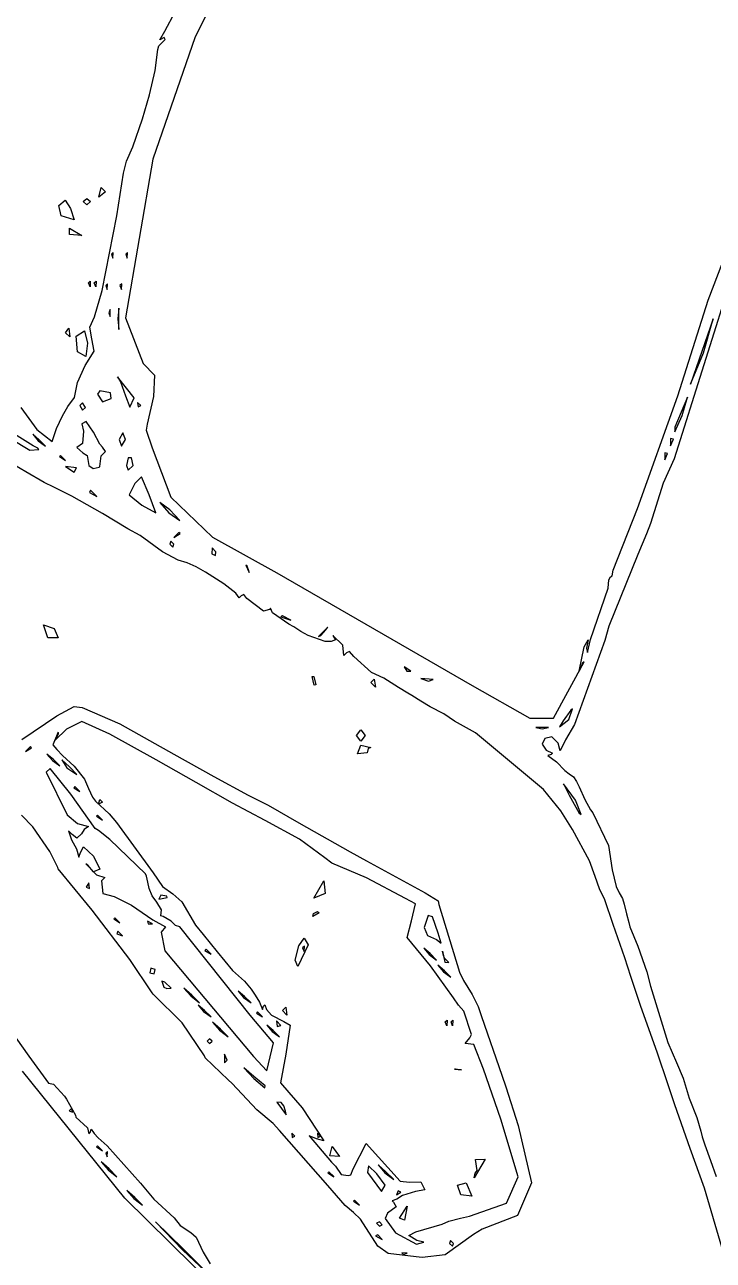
# Model space of a CAD drawing. Extents: x 0.2 to 67.3, y 0 to 43.3.
# Drawn here: x 8.32 to 16.24, y 11.69 to 25.89 of the extents above; entities that cross this region are included whole.
import ezdxf

# ---------------------------------------------------------------- set-up
doc = ezdxf.new("R2010")
doc.units = 0

msp = doc.modelspace()

# ---------------------------------------------------------------- linework, layer by layer
at = {"layer": 'Image'}
for p, q in [((11.900684, 28.921155), (10.279451, 25.752244)), ((9.93203, 25.814395), (10.051827, 26.037094)), ((10.279451, 25.752244), (9.794048, 24.34588)), ((9.863971, 25.64874), (9.933627, 25.718431)), ((9.872283, 25.717902), (9.93203, 25.814395)), ((9.922023, 25.743831), (9.872283, 25.717902)), ((9.933627, 25.718431), (9.922023, 25.743831)), ((9.818723, 25.364763), (9.851763, 25.606697)), ((9.851763, 25.606697), (9.863971, 25.64874)), ((9.755788, 25.085919), (9.818723, 25.364763)), ((9.673755, 24.807075), (9.755788, 25.085919)), ((9.562871, 24.48468), (9.673755, 24.807075)), ((9.489538, 24.320665), (9.562871, 24.48468)), ((9.455566, 24.183796), (9.489538, 24.320665)), ((9.794048, 24.34588), (9.478818, 22.522003)), ((9.380126, 23.691725), (9.455566, 24.183796)), ((9.171554, 23.909662), (9.199783, 24.018141)), ((9.199783, 24.018141), (9.24899, 23.97086)), ((8.711084, 23.812454), (8.785639, 23.872342)), ((8.785639, 23.872342), (8.84857, 23.778402)), ((8.99284, 23.85656), (9.035759, 23.891829)), ((9.035759, 23.891829), (9.078679, 23.85656)), ((9.24899, 23.97086), (9.171554, 23.909662)), ((9.171554, 23.909662), (9.171554, 23.909662)), ((8.741545, 23.693339), (8.711084, 23.812454)), ((8.84857, 23.778402), (8.888139, 23.646693)), ((9.035759, 23.821291), (8.99284, 23.85656)), ((8.99284, 23.85656), (8.99284, 23.85656)), ((9.078679, 23.85656), (9.035759, 23.821291)), ((8.888139, 23.646693), (8.741545, 23.693339)), ((8.741545, 23.693339), (8.741545, 23.693339)), ((9.210076, 22.834741), (9.380126, 23.691725)), ((8.83384, 23.478154), (8.83385, 23.478206)), ((8.979123, 23.466247), (8.83384, 23.478154)), ((8.83385, 23.478206), (8.836442, 23.550861)), ((8.836442, 23.550861), (8.979123, 23.466247)), ((16.176103, 22.723087), (16.393371, 23.294321)), ((9.337008, 23.27162), (9.317188, 23.251776)), ((9.317188, 23.251776), (9.334418, 23.208729)), ((9.334418, 23.208729), (9.337011, 23.271594)), ((9.337011, 23.271594), (9.337008, 23.27162)), ((9.501031, 23.27162), (9.481211, 23.251776)), ((9.481211, 23.251776), (9.498441, 23.208729)), ((9.498441, 23.208729), (9.501034, 23.271594)), ((9.501034, 23.271594), (9.501031, 23.27162)), ((16.466111, 23.06289), (15.787218, 20.899104)), ((9.071979, 22.87882), (9.054749, 22.921894)), ((9.054749, 22.921894), (9.054752, 22.921868)), ((9.054752, 22.921868), (9.074571, 22.941711)), ((9.074571, 22.941711), (9.071979, 22.87882)), ((9.137588, 22.87882), (9.120358, 22.921894)), ((9.120358, 22.921894), (9.120361, 22.921868)), ((9.120361, 22.921868), (9.140181, 22.941711)), ((9.140181, 22.941711), (9.137588, 22.87882)), ((9.271399, 22.910782), (9.251579, 22.890938)), ((9.251579, 22.890938), (9.268809, 22.847864)), ((9.268809, 22.847864), (9.271402, 22.910755)), ((9.271402, 22.910755), (9.271399, 22.910782)), ((9.435422, 22.910782), (9.415602, 22.890938)), ((9.415602, 22.890938), (9.432832, 22.847864)), ((9.432832, 22.847864), (9.435425, 22.910755)), ((9.435425, 22.910755), (9.435422, 22.910782)), ((9.121852, 22.532984), (9.210076, 22.834741)), ((9.30352, 22.617571), (9.286973, 22.576587)), ((9.30352, 22.535577), (9.30352, 22.617571)), ((9.30352, 22.617571), (9.30352, 22.617571)), ((9.404105, 22.633975), (9.391239, 22.51097)), ((9.404105, 22.387939), (9.404105, 22.633975)), ((9.404105, 22.633975), (9.404105, 22.633975)), ((15.826658, 21.624115), (16.176103, 22.723087)), ((9.068568, 22.414027), (9.121852, 22.532984)), ((9.286973, 22.576587), (9.30352, 22.535577)), ((9.391239, 22.51097), (9.404105, 22.387939)), ((9.478818, 22.522003), (9.682098, 21.997521)), ((16.23445, 22.509145), (15.974577, 21.759105)), ((16.122056, 22.1187), (16.23445, 22.509145)), ((8.789725, 22.348807), (8.82868, 22.403126)), ((8.789726, 22.348807), (8.789725, 22.348807)), ((8.840319, 22.300918), (8.789726, 22.348807)), ((8.82868, 22.403126), (8.840319, 22.300918)), ((8.911832, 22.311977), (9.00705, 22.369782)), ((8.928307, 22.13095), (8.911832, 22.311977)), ((9.00705, 22.369782), (9.041441, 22.230698)), ((9.093172, 22.281127), (9.068568, 22.414027)), ((9.041441, 22.230698), (9.02341, 22.076674)), ((9.117775, 22.137617), (9.093172, 22.281127)), ((8.928308, 22.13095), (8.928307, 22.13095)), ((9.02341, 22.076674), (8.928308, 22.13095)), ((9.017488, 21.974026), (9.117775, 22.137617)), ((15.974577, 21.759105), (16.122056, 22.1187)), ((16.122056, 22.1187), (16.122056, 22.1187)), ((8.928451, 21.777917), (9.017488, 21.974026)), ((9.682098, 21.997521), (9.81417, 21.861234)), ((8.892189, 21.60525), (8.928451, 21.777917)), ((9.577036, 21.603054), (9.388812, 21.841522)), ((9.388812, 21.841522), (9.421487, 21.785087)), ((9.421487, 21.785087), (9.478622, 21.623533)), ((9.81417, 21.861234), (9.801735, 21.61496)), ((8.816265, 21.50201), (8.892189, 21.60525)), ((9.183381, 21.68063), (9.158778, 21.645017)), ((9.158778, 21.645017), (9.216186, 21.557069)), ((9.307553, 21.658405), (9.183381, 21.68063)), ((9.216186, 21.557069), (9.3146, 21.592232)), ((9.314599, 21.592365), (9.307553, 21.658405)), ((9.3146, 21.592232), (9.314599, 21.592365)), ((9.478622, 21.623533), (9.527829, 21.49394)), ((9.527829, 21.49394), (9.577036, 21.603054)), ((9.577036, 21.603054), (9.577036, 21.603054)), ((9.801735, 21.61496), (9.727297, 21.300186)), ((15.363762, 20.330806), (15.826658, 21.624115)), ((15.939345, 21.608054), (15.793742, 21.26407)), ((15.876832, 21.398875), (15.939345, 21.608054)), ((8.417166, 21.050446), (7.761373, 21.45621)), ((8.277147, 21.490236), (8.459989, 21.235998)), ((8.756459, 21.395409), (8.816265, 21.50201)), ((8.986553, 21.543073), (8.953748, 21.512196)), ((8.953748, 21.512196), (8.986553, 21.461052)), ((9.019357, 21.491929), (8.986553, 21.543073)), ((8.986553, 21.461052), (9.019357, 21.491929)), ((9.019357, 21.491929), (9.019357, 21.491929)), ((9.653965, 21.511773), (9.618905, 21.546751)), ((9.618905, 21.546751), (9.624896, 21.496136)), ((9.624896, 21.496136), (9.653967, 21.511746)), ((9.653967, 21.511746), (9.653965, 21.511773)), ((8.687893, 21.247772), (8.756459, 21.395409)), ((9.027122, 21.327623), (8.977805, 21.300821)), ((9.109681, 21.208137), (9.027122, 21.327623)), ((15.79394, 21.208928), (15.876832, 21.398875)), ((15.876832, 21.398875), (15.876832, 21.398875)), ((8.486282, 21.119502), (8.412472, 21.181996)), ((8.412472, 21.181996), (8.474964, 21.108178)), ((8.459989, 21.235998), (8.635898, 21.100161)), ((8.635898, 21.100161), (8.687893, 21.247772)), ((8.977805, 21.300821), (8.994754, 21.217371)), ((8.994754, 21.217371), (8.986552, 21.076878)), ((9.18338, 21.068702), (9.109681, 21.208137)), ((9.449642, 21.198374), (9.406029, 21.12183)), ((9.478622, 21.12183), (9.449642, 21.198374)), ((9.727297, 21.300186), (9.714915, 21.231659)), ((9.714915, 21.231659), (9.78585, 21.027718)), ((15.793742, 21.26407), (15.79394, 21.208928)), ((8.157312, 21.13543), (8.380679, 21.001127)), ((8.470186, 21.0233), (8.417166, 21.050446)), ((8.481214, 21.006631), (8.470186, 21.0233)), ((8.474964, 21.108178), (8.560093, 21.045683)), ((8.560093, 21.045683), (8.486282, 21.119502)), ((8.560093, 21.045683), (8.560093, 21.045683)), ((8.986552, 21.076878), (8.920943, 21.031502)), ((8.920943, 21.031502), (8.988488, 20.968954)), ((9.216185, 21.034571), (9.18338, 21.068702)), ((9.24899, 20.985358), (9.216185, 21.034571)), ((9.406029, 21.12183), (9.435009, 21.045286)), ((9.435009, 21.045286), (9.478622, 21.12183)), ((9.478622, 21.12183), (9.478622, 21.12183)), ((9.78585, 21.027718), (10.001645, 20.461233)), ((15.776608, 21.126593), (15.744306, 21.132943)), ((15.744306, 21.132943), (15.744306, 21.050922)), ((15.744306, 21.050922), (15.776608, 21.126672)), ((15.776608, 21.126672), (15.776608, 21.126593)), ((8.334097, 20.749483), (7.962907, 20.967049)), ((8.380679, 21.001127), (8.481215, 21.007742)), ((8.481215, 21.007742), (8.481214, 21.006631)), ((8.732317, 20.940141), (8.719932, 20.927706)), ((8.719932, 20.927706), (8.789726, 20.882674)), ((8.789725, 20.882727), (8.732317, 20.940141)), ((8.789726, 20.882674), (8.789725, 20.882727)), ((8.988488, 20.968954), (9.037278, 20.938633)), ((9.037278, 20.938633), (9.057011, 20.823804)), ((9.183381, 20.811501), (9.199783, 20.936172)), ((9.199783, 20.936172), (9.24899, 20.985358)), ((9.511428, 20.91191), (9.491515, 20.823328)), ((9.548588, 20.91191), (9.511428, 20.91191)), ((9.566019, 20.823328), (9.548588, 20.91191)), ((15.787218, 20.899104), (15.661012, 20.62026)), ((15.710999, 20.962498), (15.678697, 20.968848)), ((15.678697, 20.968848), (15.678697, 20.886854)), ((15.678697, 20.886854), (15.710999, 20.962604)), ((15.710999, 20.962604), (15.710999, 20.962498)), ((8.544675, 20.626478), (8.334097, 20.749483)), ((8.915254, 20.795361), (8.789725, 20.810442)), ((8.789725, 20.810442), (8.889655, 20.748504)), ((8.889655, 20.748504), (8.915253, 20.795414)), ((8.915253, 20.795414), (8.915254, 20.795361)), ((9.057011, 20.823804), (9.105908, 20.788535)), ((9.105908, 20.788482), (9.17682, 20.804886)), ((9.105908, 20.788535), (9.105908, 20.788482)), ((9.17682, 20.804886), (9.183381, 20.811501)), ((9.491515, 20.823328), (9.508946, 20.771443)), ((9.508946, 20.771443), (9.566018, 20.822851)), ((9.566018, 20.822851), (9.566019, 20.823328)), ((8.655909, 20.574884), (8.544675, 20.626478)), ((9.587518, 20.615551), (9.520661, 20.487744)), ((9.663609, 20.691645), (9.587518, 20.615551)), ((9.749543, 20.485826), (9.663609, 20.691645)), ((15.661012, 20.62026), (15.514776, 20.158695)), ((8.862092, 20.47167), (8.655909, 20.574884)), ((9.21357, 20.270058), (8.862092, 20.47167)), ((9.076766, 20.539139), (9.065447, 20.514268)), ((9.065447, 20.514268), (9.150575, 20.468919)), ((9.150576, 20.468866), (9.076766, 20.539139)), ((9.150575, 20.468919), (9.150576, 20.468866)), ((9.520661, 20.487744), (9.667249, 20.368351)), ((9.829274, 20.280827), (9.749543, 20.485826)), ((9.749543, 20.485826), (9.749543, 20.485826)), ((10.001645, 20.461233), (10.479179, 20.000554)), ((9.667249, 20.368351), (9.829274, 20.280827)), ((9.987094, 20.313132), (9.872278, 20.39973)), ((9.872278, 20.39973), (9.978003, 20.278472)), ((10.10191, 20.191874), (9.987094, 20.313132)), ((15.083262, 19.620957), (15.363762, 20.330806)), ((9.505188, 20.094454), (9.21357, 20.270058)), ((9.978003, 20.278472), (10.10191, 20.191874)), ((10.10191, 20.191874), (10.10191, 20.191874)), ((9.647683, 20.017223), (9.505188, 20.094454)), ((10.093709, 20.054714), (10.036301, 19.997326)), ((10.036301, 19.997326), (10.106095, 20.042332)), ((10.106095, 20.042279), (10.093709, 20.054714)), ((10.106095, 20.042332), (10.106095, 20.042279)), ((15.467616, 20.036828), (15.366362, 19.800132)), ((15.514776, 20.158695), (15.467616, 20.036828)), ((9.904676, 19.829739), (9.647683, 20.017223)), ((10.00156, 19.952082), (9.987093, 19.919274)), ((9.987093, 19.919274), (10.021833, 19.886466)), ((10.036301, 19.919274), (10.00156, 19.952082)), ((10.021833, 19.886466), (10.036301, 19.919274)), ((10.036301, 19.919274), (10.036301, 19.919274)), ((10.479179, 20.000554), (11.217283, 19.591694)), ((10.084883, 19.73359), (9.904676, 19.829739)), ((10.473696, 19.875618), (10.470963, 19.809869)), ((10.470963, 19.809869), (10.514702, 19.790819)), ((10.517435, 19.831882), (10.473696, 19.875618)), ((10.514702, 19.790819), (10.517435, 19.831988)), ((10.517435, 19.831988), (10.517435, 19.831882)), ((15.366362, 19.800132), (15.035746, 18.975057)), ((10.188934, 19.704353), (10.084883, 19.73359)), ((10.291908, 19.65739), (10.188934, 19.704353)), ((10.398403, 19.596615), (10.291908, 19.65739)), ((10.877684, 19.664798), (10.860951, 19.676175)), ((10.860951, 19.676175), (10.89936, 19.593943)), ((10.897218, 19.613125), (10.877684, 19.664798)), ((10.89936, 19.593943), (10.897217, 19.613257)), ((10.897217, 19.613257), (10.897218, 19.613125)), ((15.072676, 19.557007), (15.083262, 19.620957)), ((10.609604, 19.463424), (10.398403, 19.596615)), ((10.749144, 19.355051), (10.609604, 19.463424)), ((11.217283, 19.591694), (13.4644, 18.29439)), ((15.025969, 19.414979), (15.033996, 19.510573)), ((15.033996, 19.510573), (15.054901, 19.542455)), ((15.054901, 19.542455), (15.072676, 19.557007)), ((10.787172, 19.303563), (10.749144, 19.355051)), ((10.810072, 19.323671), (10.787172, 19.303563)), ((10.838122, 19.340869), (10.810072, 19.323671)), ((10.873404, 19.296419), (10.838122, 19.340869)), ((14.825274, 18.824747), (15.025969, 19.414979)), ((11.064194, 19.150951), (10.873404, 19.296419)), ((11.147125, 19.183231), (11.132936, 19.167885)), ((11.168049, 19.131187), (11.147125, 19.183231)), ((11.132936, 19.167885), (11.064194, 19.150951)), ((11.355787, 19.000007), (11.168049, 19.131187)), ((11.282877, 19.096712), (11.264544, 19.084806)), ((11.264544, 19.084806), (11.378558, 19.045753)), ((11.378557, 19.0457), (11.282877, 19.096712)), ((11.378558, 19.045753), (11.378557, 19.0457)), ((8.584696, 18.841231), (8.538357, 18.993974)), ((8.538357, 18.993974), (8.6593, 18.94836)), ((8.6593, 18.94836), (8.705247, 18.840969)), ((11.414097, 18.967834), (11.355787, 19.000007)), ((11.496109, 18.915049), (11.414097, 18.967834)), ((11.578121, 18.870493), (11.496109, 18.915049)), ((11.803566, 18.966034), (11.698686, 18.858481)), ((11.725568, 18.869991), (11.78104, 18.933517)), ((11.78104, 18.933517), (11.803566, 18.966034)), ((15.035746, 18.975057), (14.989652, 18.811042)), ((8.705247, 18.840969), (8.584696, 18.841231)), ((8.584696, 18.841231), (8.584696, 18.841231)), ((11.77284, 18.79977), (11.578121, 18.870493)), ((11.698686, 18.858481), (11.725567, 18.869858)), ((11.725567, 18.869858), (11.725568, 18.869991)), ((11.841423, 18.802416), (11.77284, 18.79977)), ((11.891696, 18.821202), (11.841423, 18.802416)), ((11.976746, 18.757622), (11.860822, 18.869356)), ((11.860822, 18.869356), (11.891696, 18.821202)), ((11.990115, 18.639724), (11.976746, 18.757622)), ((14.989652, 18.811042), (14.638415, 17.84542)), ((14.75009, 18.73844), (14.796378, 18.820461)), ((14.796378, 18.820461), (14.777275, 18.722036)), ((14.791473, 18.672824), (14.825274, 18.824747)), ((12.021216, 18.672162), (11.990115, 18.639724)), ((12.052085, 18.685127), (12.021216, 18.672162)), ((12.104087, 18.628109), (12.052085, 18.685127)), ((12.308198, 18.44298), (12.104087, 18.628109)), ((14.695053, 18.459914), (14.75009, 18.73844)), ((14.777275, 18.722036), (14.791473, 18.672824)), ((12.759085, 18.459649), (12.683189, 18.508861)), ((12.683189, 18.508861), (12.711809, 18.460681)), ((14.399936, 17.91855), (14.750041, 18.565773)), ((14.731169, 18.55175), (14.695053, 18.459914)), ((14.750041, 18.565773), (14.731169, 18.55175)), ((11.624849, 18.397049), (11.643574, 18.399694)), ((11.646318, 18.298624), (11.624849, 18.397049)), ((11.643574, 18.399694), (11.665042, 18.30127)), ((12.29982, 18.328654), (12.338776, 18.367601)), ((12.299821, 18.328654), (12.29982, 18.328654)), ((12.351762, 18.276716), (12.299821, 18.328654)), ((12.447061, 18.377787), (12.308198, 18.44298)), ((12.338776, 18.367601), (12.351762, 18.276716)), ((12.616168, 18.2728), (12.447061, 18.377787)), ((12.711809, 18.460681), (12.759085, 18.460681)), ((12.759085, 18.460681), (12.759085, 18.459649)), ((13.015026, 18.362256), (12.874961, 18.376014)), ((12.874961, 18.376014), (12.963316, 18.344926)), ((12.963316, 18.344926), (13.015026, 18.362388)), ((13.015026, 18.362388), (13.015026, 18.362256)), ((11.665042, 18.30127), (11.646318, 18.298624)), ((11.646318, 18.298624), (11.646318, 18.298624)), ((12.726283, 18.206761), (12.616168, 18.2728)), ((12.770406, 18.180567), (12.726283, 18.206761)), ((12.873904, 18.11495), (12.770406, 18.180567)), ((13.4644, 18.29439), (14.124872, 17.917671)), ((8.691296, 17.946649), (8.888139, 18.054943)), ((8.888139, 18.054943), (8.982213, 18.041714)), ((8.982213, 18.041714), (9.413013, 17.85341)), ((12.982507, 18.049334), (12.873904, 18.11495)), ((13.139257, 17.967339), (12.982507, 18.049334)), ((8.285824, 17.67479), (8.691296, 17.946649)), ((13.262018, 17.885319), (13.139257, 17.967339)), ((14.124872, 17.917671), (14.399951, 17.918736)), ((14.399951, 17.918736), (14.399936, 17.91855)), ((14.468704, 17.820893), (14.573907, 17.903998)), ((14.598735, 18.010863), (14.509709, 17.887832)), ((14.573906, 17.903945), (14.617501, 18.025945)), ((14.573907, 17.903998), (14.573906, 17.903945)), ((14.617501, 18.025945), (14.598735, 18.010863)), ((8.703611, 17.756784), (8.645818, 17.612269)), ((8.80248, 17.79208), (8.66965, 17.666165)), ((8.710109, 17.739586), (8.703611, 17.756784)), ((8.977269, 17.881823), (8.80248, 17.79208)), ((9.299175, 17.737152), (8.977269, 17.881823)), ((9.413013, 17.85341), (10.0363, 17.5067)), ((12.135797, 17.719028), (12.185004, 17.784645)), ((12.185004, 17.784645), (12.234211, 17.719028)), ((13.50204, 17.749508), (13.262018, 17.885319)), ((14.341908, 17.810151), (14.194287, 17.810151)), ((14.194287, 17.810151), (14.268098, 17.795863)), ((14.268098, 17.795863), (14.341908, 17.810151)), ((14.341908, 17.810151), (14.341908, 17.810151)), ((14.509709, 17.887832), (14.468704, 17.820893)), ((14.638415, 17.84542), (14.535084, 17.668625)), ((8.645818, 17.612269), (8.691312, 17.560596)), ((8.66965, 17.666165), (8.710109, 17.739586)), ((9.833385, 17.438808), (9.299175, 17.737152)), ((12.185004, 17.653412), (12.135797, 17.719028)), ((12.135797, 17.719028), (12.135797, 17.719028)), ((12.234211, 17.719028), (12.185004, 17.653412)), ((14.284503, 17.098369), (13.50204, 17.749508)), ((14.298323, 17.684315), (14.268201, 17.618725)), ((14.268201, 17.618725), (14.315472, 17.553108)), ((14.378961, 17.70363), (14.298323, 17.684315)), ((14.451952, 17.633462), (14.378961, 17.70363)), ((14.474425, 17.543927), (14.451952, 17.633462)), ((14.535084, 17.668625), (14.474425, 17.543927)), ((8.38787, 17.592055), (8.330461, 17.53464)), ((8.330461, 17.53464), (8.400255, 17.579672)), ((8.400255, 17.579619), (8.38787, 17.592055)), ((8.400255, 17.579672), (8.400255, 17.579619)), ((8.650306, 17.443306), (8.576496, 17.505801)), ((8.576496, 17.505801), (8.638988, 17.431982)), ((8.691312, 17.560596), (8.753681, 17.491487)), ((8.753681, 17.491487), (8.888291, 17.368482)), ((10.0363, 17.5067), (10.495565, 17.249526)), ((12.145841, 17.510537), (12.184508, 17.607903)), ((12.2575, 17.52202), (12.145841, 17.510378)), ((12.145841, 17.510378), (12.145841, 17.510537)), ((12.184508, 17.607903), (12.299821, 17.583826)), ((12.270076, 17.569274), (12.2575, 17.52202)), ((12.299821, 17.583826), (12.270076, 17.569274)), ((14.315472, 17.553108), (14.38615, 17.51522)), ((14.371683, 17.500668), (14.33381, 17.491937)), ((14.33381, 17.491937), (14.432223, 17.416398)), ((14.38615, 17.51522), (14.371683, 17.500668)), ((8.612482, 17.341591), (8.566152, 17.299347)), ((8.852601, 17.04667), (8.612482, 17.341591)), ((8.638988, 17.431982), (8.724117, 17.369488)), ((8.724117, 17.369488), (8.650306, 17.443306)), ((8.724117, 17.369488), (8.724117, 17.369488)), ((8.834202, 17.360677), (8.74746, 17.440184)), ((8.74746, 17.440184), (8.80517, 17.349988)), ((8.80517, 17.349988), (8.920944, 17.270454)), ((8.920944, 17.270454), (8.834202, 17.360677)), ((8.888291, 17.368482), (9.006347, 17.219231)), ((10.292773, 17.180919), (9.833385, 17.438808)), ((14.432223, 17.416398), (14.530637, 17.316254)), ((8.566152, 17.299347), (8.809483, 16.809948)), ((8.920944, 17.270454), (8.920944, 17.270454)), ((9.006347, 17.219231), (9.052163, 17.111572)), ((10.495565, 17.249526), (10.889221, 17.033652)), ((14.530637, 17.316254), (14.579844, 17.278577)), ((14.579844, 17.278577), (14.629051, 17.244737)), ((14.629051, 17.244737), (14.661856, 17.192005)), ((14.661856, 17.192005), (14.694661, 17.130834)), ((9.128707, 16.650563), (8.852601, 17.04667)), ((8.896341, 17.132739), (8.883956, 17.120303)), ((8.883956, 17.120303), (8.95375, 17.075271)), ((8.953749, 17.075324), (8.896341, 17.132739)), ((8.95375, 17.075271), (8.953749, 17.075324)), ((9.052163, 17.111572), (9.101181, 17.011348)), ((10.708919, 16.941948), (10.292773, 17.180919)), ((14.481331, 16.855932), (14.284503, 17.098369)), ((14.651227, 16.976079), (14.514925, 17.162928)), ((14.514925, 17.162928), (14.578644, 17.033996)), ((14.694661, 17.130834), (14.76027, 16.986239)), ((9.101181, 17.011348), (9.134347, 16.966898)), ((9.134347, 16.966898), (9.293205, 16.819446)), ((9.168379, 16.931735), (9.182846, 16.982879)), ((9.16838, 16.931709), (9.168379, 16.931735)), ((9.216186, 16.952346), (9.16838, 16.931709)), ((9.182846, 16.982879), (9.216186, 16.952346)), ((11.08605, 16.744596), (10.708919, 16.941948)), ((10.889221, 17.033652), (11.118853, 16.919194)), ((11.118853, 16.919194), (11.470252, 16.716153)), ((14.578644, 17.033996), (14.694558, 16.826775)), ((14.651228, 16.976132), (14.651227, 16.976079)), ((14.714947, 16.812223), (14.651228, 16.976132)), ((14.76027, 16.986239), (14.825879, 16.866992)), ((8.413404, 16.669983), (8.281996, 16.802671)), ((8.809483, 16.809948), (8.928115, 16.709247)), ((9.158778, 16.804682), (9.146393, 16.792247)), ((9.146393, 16.792247), (9.216187, 16.747215)), ((9.216186, 16.747268), (9.158778, 16.804682)), ((9.293205, 16.819446), (9.375509, 16.719751)), ((14.617601, 16.638736), (14.481331, 16.855932)), ((14.694558, 16.826775), (14.714947, 16.812223)), ((14.825879, 16.866992), (14.850946, 16.831167)), ((14.850946, 16.831167), (15.030685, 16.453925)), ((8.610855, 16.388361), (8.413404, 16.669983)), ((8.8645, 16.582274), (8.82253, 16.624448)), ((8.82253, 16.624448), (8.860341, 16.522108)), ((8.928115, 16.709247), (9.052163, 16.672364)), ((9.003985, 16.638524), (8.97469, 16.589312)), ((9.052163, 16.672364), (9.003985, 16.638524)), ((9.169084, 16.627544), (9.128707, 16.650563)), ((9.299678, 16.524754), (9.169084, 16.627544)), ((9.216187, 16.747215), (9.216186, 16.747268)), ((9.375509, 16.719751), (9.798468, 16.140182)), ((11.479705, 16.529146), (11.08605, 16.744596)), ((11.470252, 16.716153), (12.06343, 16.380979)), ((14.811479, 16.278506), (14.617601, 16.638736)), ((8.860341, 16.522108), (8.914719, 16.417121)), ((8.920944, 16.540099), (8.8645, 16.582274)), ((8.97469, 16.589312), (8.920944, 16.540099)), ((9.710014, 16.131213), (9.299678, 16.524754)), ((11.768955, 16.314251), (11.479705, 16.529146)), ((8.702666, 16.201195), (8.610855, 16.388361)), ((8.914719, 16.417121), (8.942966, 16.319649)), ((8.942966, 16.319649), (8.963744, 16.374206)), ((8.963744, 16.374206), (8.994874, 16.439568)), ((8.994874, 16.439568), (9.109571, 16.332825)), ((12.06343, 16.380979), (12.249119, 16.277898)), ((15.030685, 16.453925), (15.072268, 16.176245)), ((8.706865, 16.186643), (8.702666, 16.201195)), ((9.045329, 16.228473), (9.022602, 16.245936)), ((9.022602, 16.245936), (9.144893, 16.12018)), ((9.109571, 16.152379), (9.045329, 16.228473)), ((9.109571, 16.332825), (9.183381, 16.18315)), ((11.850967, 16.251572), (11.768955, 16.314251)), ((12.250614, 16.08245), (11.850967, 16.251572)), ((12.249119, 16.277898), (12.501912, 16.140817)), ((14.87854, 16.101077), (14.811479, 16.278506)), ((9.095931, 15.714098), (8.706865, 16.186643)), ((9.183381, 16.18315), (9.109571, 16.152379)), ((9.144893, 16.12018), (9.24066, 16.089012)), ((9.24066, 16.089012), (9.202517, 16.048001)), ((9.722045, 16.102347), (9.710014, 16.131213)), ((9.737391, 16.033979), (9.722045, 16.102347)), ((9.798468, 16.140182), (9.905083, 15.983099)), ((12.695878, 15.846098), (12.250614, 16.08245)), ((12.501912, 16.140817), (12.923108, 15.911609)), ((14.925904, 15.956614), (14.87854, 16.101077)), ((15.072268, 16.176245), (15.117573, 15.984898)), ((9.05754, 16.026279), (9.028207, 15.978125)), ((9.028207, 15.978125), (9.063623, 15.963044)), ((9.063623, 15.962938), (9.05754, 16.026279)), ((9.063623, 15.963044), (9.063623, 15.962938)), ((9.202517, 16.048001), (9.218566, 15.904809)), ((9.750961, 15.96098), (9.737391, 16.033979)), ((9.785199, 15.878404), (9.750961, 15.96098)), ((9.905083, 15.983099), (10.021817, 15.901766)), ((11.643727, 15.8493), (11.757732, 16.048266)), ((11.757732, 16.048266), (11.775758, 15.902798)), ((12.923108, 15.911609), (13.074913, 15.819058)), ((14.989802, 15.829853), (14.925904, 15.956614)), ((15.117573, 15.984898), (15.153926, 15.909889)), ((15.153926, 15.909889), (15.190557, 15.847024)), ((9.218566, 15.904809), (9.347404, 15.867582)), ((9.347404, 15.867582), (9.546807, 15.77048)), ((9.546807, 15.77048), (9.794881, 15.602735)), ((9.839474, 15.804453), (9.785199, 15.878404)), ((9.891861, 15.717431), (9.839474, 15.804453)), ((9.883498, 15.886209), (9.861345, 15.838161)), ((9.861345, 15.838161), (9.957614, 15.857211)), ((9.954367, 15.874038), (9.883498, 15.886209)), ((9.957613, 15.857369), (9.954367, 15.874038)), ((9.957614, 15.857211), (9.957613, 15.857369)), ((10.021817, 15.901766), (10.124908, 15.807813)), ((10.124908, 15.807813), (10.284534, 15.539605)), ((11.775758, 15.902798), (11.643727, 15.8493)), ((11.643727, 15.8493), (11.643727, 15.8493)), ((12.813095, 15.78445), (12.695878, 15.846098)), ((12.765711, 15.590484), (12.813095, 15.78445)), ((13.074913, 15.819058), (13.079919, 15.777624)), ((13.079919, 15.777624), (13.316878, 14.998586)), ((15.084657, 15.547252), (14.989802, 15.829853)), ((15.190557, 15.847024), (15.209879, 15.780852)), ((15.209879, 15.780852), (15.238763, 15.668457)), ((9.527803, 15.145218), (9.095931, 15.714098)), ((9.355606, 15.623716), (9.343221, 15.611281)), ((9.413014, 15.566302), (9.355606, 15.623716)), ((9.883659, 15.64729), (9.891861, 15.717431)), ((9.913283, 15.638295), (9.883659, 15.64729)), ((10.003496, 15.586066), (9.913283, 15.638295)), ((11.706746, 15.681236), (11.631137, 15.6402)), ((11.631137, 15.6402), (11.631139, 15.64012)), ((11.631139, 15.64012), (11.641301, 15.672505)), ((11.641301, 15.672505), (11.687542, 15.695524)), ((11.687542, 15.695524), (11.706746, 15.681236)), ((12.958134, 15.652291), (12.910508, 15.512882)), ((13.006122, 15.635887), (12.958134, 15.652291)), ((13.073672, 15.447266), (13.006122, 15.635887)), ((15.238763, 15.668457), (15.265137, 15.570614)), ((9.343221, 15.611281), (9.413014, 15.566249)), ((9.413014, 15.566249), (9.413014, 15.566302)), ((9.790267, 15.553866), (9.730923, 15.586172)), ((9.730923, 15.586172), (9.741059, 15.553866)), ((9.741059, 15.553866), (9.790266, 15.553866)), ((9.790266, 15.553866), (9.790267, 15.553866)), ((9.794881, 15.602735), (9.937887, 15.519417)), ((9.937887, 15.519417), (9.890616, 15.457532)), ((10.052703, 15.535213), (10.003496, 15.586066)), ((10.10191, 15.521984), (10.052703, 15.535213)), ((10.911171, 14.506118), (10.10191, 15.521984)), ((10.284534, 15.539605), (10.371327, 15.43229)), ((12.718327, 15.396545), (12.765711, 15.590484)), ((12.910508, 15.512882), (12.951272, 15.422659)), ((15.219615, 15.162548), (15.084657, 15.547252)), ((15.265137, 15.570614), (15.277991, 15.518968)), ((15.277991, 15.518968), (15.368247, 15.297538)), ((9.391972, 15.469094), (9.379587, 15.439804)), ((9.379587, 15.439804), (9.445819, 15.419167)), ((9.445819, 15.419141), (9.391972, 15.469094)), ((9.445819, 15.419167), (9.445819, 15.419141)), ((9.890616, 15.457532), (9.930174, 15.244569)), ((10.371327, 15.43229), (10.53435, 15.234964)), ((11.470093, 15.301957), (11.532069, 15.390599)), ((11.532069, 15.390599), (11.578119, 15.312275)), ((12.984741, 15.070711), (12.718327, 15.396545)), ((12.951272, 15.422659), (13.054328, 15.373447)), ((13.054328, 15.373447), (13.106507, 15.331636)), ((13.106507, 15.331636), (13.073671, 15.447266)), ((13.073671, 15.447266), (13.073672, 15.447266)), ((9.930174, 15.244569), (10.949702, 14.03053)), ((10.405354, 15.262825), (10.392969, 15.250389)), ((10.392969, 15.250389), (10.462762, 15.205357)), ((10.462762, 15.20541), (10.405354, 15.262825)), ((10.462762, 15.205357), (10.462762, 15.20541)), ((10.53435, 15.234964), (10.708729, 15.019435)), ((11.429738, 15.137942), (11.470093, 15.301957)), ((11.578119, 15.312275), (11.460288, 15.064097)), ((11.534919, 15.299919), (11.515099, 15.280076)), ((11.515099, 15.280076), (11.532328, 15.237002)), ((11.532328, 15.237002), (11.534921, 15.299893)), ((11.534921, 15.299893), (11.534919, 15.299919)), ((12.980517, 15.212554), (12.906707, 15.275022)), ((12.906707, 15.275022), (12.969199, 15.20123)), ((12.969199, 15.20123), (13.054328, 15.138735)), ((13.054328, 15.138735), (12.980517, 15.212554)), ((13.134937, 15.190752), (13.123351, 15.240124)), ((13.123351, 15.240124), (13.149994, 15.114314)), ((15.368247, 15.297538), (15.470304, 15.003454)), ((9.785297, 14.760858), (9.527803, 15.145218)), ((11.429738, 15.137915), (11.429738, 15.137942)), ((11.460288, 15.064097), (11.429738, 15.137915)), ((13.251155, 14.702967), (12.984741, 15.070711)), ((13.054328, 15.138735), (13.054328, 15.138735)), ((13.14454, 15.015704), (13.07073, 15.078199)), ((13.07073, 15.078199), (13.133222, 15.004407)), ((13.147296, 15.16022), (13.134937, 15.190752)), ((13.197409, 15.111007), (13.147296, 15.16022)), ((13.149994, 15.114314), (13.197408, 15.110875)), ((13.197408, 15.110875), (13.197409, 15.111007)), ((15.286407, 14.949321), (15.219615, 15.162548)), ((9.771063, 15.043697), (9.759194, 14.993426)), ((9.759194, 14.993426), (9.809471, 14.98152)), ((9.82134, 15.031791), (9.771063, 15.043697)), ((9.809471, 14.98152), (9.82134, 15.031791)), ((9.82134, 15.031791), (9.82134, 15.031791)), ((10.708729, 15.019435), (10.845748, 14.897753)), ((13.133222, 15.004407), (13.218351, 14.941912)), ((13.218351, 14.941912), (13.14454, 15.015704)), ((13.218351, 14.941912), (13.218351, 14.941912)), ((13.316878, 14.998586), (13.362844, 14.903045)), ((15.402014, 14.60486), (15.286407, 14.949321)), ((15.470304, 15.003454), (15.515199, 14.839439)), ((9.930252, 14.884498), (9.897163, 14.894816)), ((9.897163, 14.894816), (9.9212, 14.826475)), ((9.9212, 14.826475), (9.95429, 14.810335)), ((10.003497, 14.816156), (9.930252, 14.884498)), ((9.95429, 14.810335), (10.003497, 14.816156)), ((10.003497, 14.816156), (10.003497, 14.816156)), ((10.241331, 14.73686), (10.151118, 14.816394)), ((10.151118, 14.816394), (10.230647, 14.726198)), ((10.848217, 14.720483), (10.774406, 14.782977)), ((10.774406, 14.782977), (10.836898, 14.709159)), ((10.845748, 14.897753), (10.922026, 14.802318)), ((10.922026, 14.802318), (10.971234, 14.735908)), ((13.362844, 14.903045), (13.464164, 14.741173)), ((15.515199, 14.839439), (15.713113, 14.189835)), ((9.799002, 14.747629), (9.785297, 14.760858)), ((10.129159, 14.416556), (9.799002, 14.747629)), ((10.230647, 14.726198), (10.331544, 14.646664)), ((10.331544, 14.646664), (10.241331, 14.73686)), ((10.331544, 14.646664), (10.331544, 14.646664)), ((10.836898, 14.709159), (10.922027, 14.646664)), ((10.922027, 14.646664), (10.848217, 14.720483)), ((10.922027, 14.646664), (10.922027, 14.646664)), ((10.971234, 14.735908), (11.02044, 14.653887)), ((11.02044, 14.653887), (11.055181, 14.571866)), ((13.308563, 14.619068), (13.251155, 14.702967)), ((13.464164, 14.741173), (13.531058, 14.603934)), ((8.019129, 14.51887), (8.369293, 14.034472)), ((10.388952, 14.558135), (10.315141, 14.620629)), ((10.315141, 14.620629), (10.377634, 14.546837)), ((10.377634, 14.546837), (10.462762, 14.484342)), ((10.462762, 14.484342), (10.388952, 14.558135)), ((11.179155, 14.186025), (10.911171, 14.506118)), ((10.995837, 14.541757), (10.983452, 14.529321)), ((10.983452, 14.529321), (11.053246, 14.484316)), ((11.053245, 14.484342), (10.995837, 14.541757)), ((11.055181, 14.571866), (11.066516, 14.609755)), ((11.066516, 14.609755), (11.081518, 14.623778)), ((11.081518, 14.623778), (11.101015, 14.569432)), ((11.101015, 14.569432), (11.157888, 14.50617)), ((11.157888, 14.50617), (11.299281, 14.432431)), ((11.282877, 14.558399), (11.321833, 14.597346)), ((11.334818, 14.506461), (11.282877, 14.558399)), ((11.282877, 14.558399), (11.282877, 14.558399)), ((11.321833, 14.597346), (11.334818, 14.506461)), ((13.368646, 14.549853), (13.308563, 14.619068)), ((13.456523, 14.284767), (13.368646, 14.549853)), ((13.531058, 14.603934), (13.57146, 14.489105)), ((13.57146, 14.489105), (13.803714, 13.817567)), ((15.588999, 14.07998), (15.402014, 14.60486)), ((10.385994, 14.039472), (10.129159, 14.416556)), ((10.462762, 14.484342), (10.462762, 14.484342)), ((10.569376, 14.344907), (10.479163, 14.424441)), ((10.479163, 14.424441), (10.558692, 14.334244)), ((10.659589, 14.254711), (10.569376, 14.344907)), ((11.053246, 14.484316), (11.053245, 14.484342)), ((11.176262, 14.328503), (11.102451, 14.390997)), ((11.102451, 14.390997), (11.164944, 14.317205)), ((11.263738, 14.386314), (11.213481, 14.44021)), ((11.213481, 14.44021), (11.22395, 14.376101)), ((11.22395, 14.376101), (11.263738, 14.38642)), ((11.263738, 14.38642), (11.263738, 14.386314)), ((11.299281, 14.432431), (11.372876, 14.388828)), ((11.372876, 14.388828), (11.320789, 14.057835)), ((13.172558, 14.384145), (13.155328, 14.427192)), ((13.155328, 14.427192), (13.155331, 14.427166)), ((13.155331, 14.427166), (13.17515, 14.44701)), ((13.17515, 14.44701), (13.172558, 14.384145)), ((13.238167, 14.384145), (13.220937, 14.427192)), ((13.220937, 14.427192), (13.22094, 14.427166)), ((13.22094, 14.427166), (13.24076, 14.44701)), ((13.24076, 14.44701), (13.238167, 14.384145)), ((10.446359, 14.233094), (10.416933, 14.205736)), ((10.416933, 14.205736), (10.446359, 14.178405)), ((10.475784, 14.205736), (10.446359, 14.233094)), ((10.446359, 14.178405), (10.475784, 14.205736)), ((10.475784, 14.205736), (10.475784, 14.205736)), ((10.558692, 14.334244), (10.659589, 14.254711)), ((10.659589, 14.254711), (10.659589, 14.254711)), ((11.164944, 14.317205), (11.250072, 14.254711)), ((11.250072, 14.254711), (11.176262, 14.328503)), ((11.250072, 14.254711), (11.250072, 14.254711)), ((13.382373, 14.17814), (13.435597, 14.243757)), ((13.435597, 14.243757), (13.456523, 14.284767)), ((11.140803, 14.02627), (11.179155, 14.186025)), ((13.482469, 14.169938), (13.382373, 14.17814)), ((13.595502, 13.882892), (13.482469, 14.169938)), ((15.717385, 13.704114), (15.588999, 14.07998)), ((15.713113, 14.189835), (15.812599, 13.960759)), ((8.369293, 14.034472), (8.592623, 13.72282)), ((10.39559, 14.014866), (10.385994, 14.039472)), ((10.659589, 13.761898), (10.39559, 14.014866)), ((10.647913, 13.989784), (10.615314, 14.0554)), ((10.615314, 14.0554), (10.618068, 13.956976)), ((10.618068, 13.956976), (10.647913, 13.989784)), ((10.647913, 13.989784), (10.647913, 13.989784)), ((10.949702, 14.03053), (11.102451, 13.866488)), ((11.102451, 13.866488), (11.140803, 14.02627)), ((11.320789, 14.057835), (11.260715, 13.729381)), ((15.812599, 13.960759), (15.887364, 13.78034)), ((9.471172, 12.40091), (8.296751, 13.860879)), ((10.954666, 13.801083), (10.840014, 13.899429)), ((10.840014, 13.899429), (10.952588, 13.77698)), ((10.952588, 13.77698), (11.081073, 13.670432)), ((11.083151, 13.694536), (10.954666, 13.801083)), ((13.262636, 13.884797), (13.343045, 13.877389)), ((13.262638, 13.884797), (13.262636, 13.884797)), ((13.273988, 13.884797), (13.262638, 13.884797)), ((13.323233, 13.877389), (13.273988, 13.884797)), ((13.343045, 13.877389), (13.323233, 13.877389)), ((13.794128, 13.308827), (13.595502, 13.882892)), ((13.803714, 13.817567), (13.849197, 13.680169)), ((15.887364, 13.78034), (15.958731, 13.550708)), ((8.592623, 13.72282), (8.652118, 13.710649)), ((8.652118, 13.710649), (8.77897, 13.57333)), ((10.703414, 13.719115), (10.659589, 13.761898)), ((10.987635, 13.418258), (10.703414, 13.719115)), ((11.081073, 13.670432), (11.083163, 13.694509)), ((11.083163, 13.694509), (11.083151, 13.694536)), ((11.260715, 13.729381), (11.3564, 13.617489)), ((13.849197, 13.680169), (13.99384, 13.23731)), ((15.793384, 13.474482), (15.717385, 13.704114)), ((8.77897, 13.57333), (8.801639, 13.540469)), ((8.801639, 13.540469), (8.90334, 13.355287)), ((11.267889, 13.500834), (11.217267, 13.504539)), ((11.217267, 13.504539), (11.327589, 13.358409)), ((11.300978, 13.463872), (11.267889, 13.500834)), ((11.3564, 13.617489), (11.508049, 13.440007)), ((15.958731, 13.550708), (16.046379, 13.328432)), ((8.861338, 13.437626), (8.833465, 13.407093)), ((8.833465, 13.407093), (8.870336, 13.389895)), ((8.870336, 13.389868), (8.861338, 13.437626)), ((8.870336, 13.389895), (8.870336, 13.389868)), ((8.90334, 13.355287), (8.908034, 13.332798)), ((11.177074, 13.260937), (10.987635, 13.418258)), ((11.319983, 13.402304), (11.300978, 13.463872)), ((11.327589, 13.358409), (11.319982, 13.40241)), ((11.319982, 13.40241), (11.319983, 13.402304)), ((11.508049, 13.440007), (11.757585, 13.061203)), ((15.970914, 12.974288), (15.793384, 13.474482)), ((8.908034, 13.332798), (9.041305, 13.212174)), ((9.041305, 13.212174), (9.058662, 13.139917)), ((11.249317, 13.179816), (11.177074, 13.260937)), ((13.990763, 12.64688), (13.794128, 13.308827)), ((13.99384, 13.23731), (14.145581, 12.577929)), ((16.046379, 13.328432), (16.09348, 13.173678)), ((9.058662, 13.139917), (9.071695, 13.155263)), ((9.071695, 13.155263), (9.08303, 13.193151)), ((9.08303, 13.193151), (9.117771, 13.143938)), ((9.117771, 13.143938), (9.163205, 13.094726)), ((9.163205, 13.094726), (9.26756, 13.00453)), ((11.803651, 12.547066), (11.249317, 13.179816)), ((11.425415, 13.11367), (11.390355, 13.148648)), ((11.390355, 13.148648), (11.396343, 13.098033)), ((11.396343, 13.098033), (11.425414, 13.113644)), ((11.425414, 13.113644), (11.425415, 13.11367)), ((11.673077, 13.08237), (11.591029, 13.119491)), ((11.591029, 13.119491), (11.84602, 12.815062)), ((11.757585, 13.061203), (11.673077, 13.08237)), ((11.720657, 13.11367), (11.685597, 13.148648)), ((11.685597, 13.148648), (11.691587, 13.098033)), ((11.691587, 13.098033), (11.720658, 13.113644)), ((11.720658, 13.113644), (11.720657, 13.11367)), ((16.09348, 13.173678), (16.106693, 13.10695)), ((16.106693, 13.10695), (16.138187, 13.015695)), ((9.158778, 13.002651), (9.146392, 12.990216)), ((9.146392, 12.990216), (9.216186, 12.94521)), ((9.216186, 12.945263), (9.158778, 13.002651)), ((9.216186, 12.94521), (9.216186, 12.945263)), ((9.2714, 12.938913), (9.25158, 12.919069)), ((9.26756, 13.00453), (9.650846, 12.575667)), ((9.268809, 12.875995), (9.271402, 12.938887)), ((9.271402, 12.938887), (9.2714, 12.938913)), ((11.829621, 12.888087), (11.853449, 12.997439)), ((11.853449, 12.997439), (11.93897, 12.879937)), ((12.09686, 12.740635), (12.245756, 13.029903)), ((12.245756, 13.029903), (12.636342, 12.595802)), ((16.13592, 12.515025), (15.970914, 12.974288)), ((16.138187, 13.015695), (16.203797, 12.836414)), ((9.289996, 12.738412), (9.199783, 12.817946)), ((9.199783, 12.817946), (9.279312, 12.727723)), ((9.25158, 12.919069), (9.268809, 12.875995)), ((11.829622, 12.88814), (11.829621, 12.888087)), ((11.93897, 12.879937), (11.829622, 12.88814)), ((11.84602, 12.815062), (11.89136, 12.770188)), ((12.472044, 12.704678), (12.381832, 12.784211)), ((12.381832, 12.784211), (12.46136, 12.693989)), ((13.612004, 12.851363), (13.485652, 12.6366)), ((13.500697, 12.847129), (13.612004, 12.851363)), ((13.521793, 12.719097), (13.500697, 12.847129)), ((16.203797, 12.836414), (16.269283, 12.649724)), ((9.279312, 12.727723), (9.380209, 12.648189)), ((9.380209, 12.648189), (9.289996, 12.738412)), ((9.380209, 12.648189), (9.380209, 12.648189)), ((11.815952, 12.706397), (11.803567, 12.693962)), ((11.803567, 12.693962), (11.87336, 12.648957)), ((11.87336, 12.648983), (11.815952, 12.706397)), ((11.87336, 12.648957), (11.87336, 12.648983)), ((11.89136, 12.770188), (11.956493, 12.674356)), ((11.956493, 12.674356), (12.037888, 12.661127)), ((12.037888, 12.661127), (12.069789, 12.669065)), ((12.069789, 12.669065), (12.09686, 12.740635)), ((12.272499, 12.774819), (12.260807, 12.697508)), ((12.260807, 12.697508), (12.4203, 12.477269)), ((12.368171, 12.683167), (12.272499, 12.774819)), ((12.463843, 12.552463), (12.368171, 12.683167)), ((12.46136, 12.693989), (12.562257, 12.614481)), ((12.562257, 12.614481), (12.472044, 12.704678)), ((13.485652, 12.6366), (13.499119, 12.688221)), ((13.499119, 12.688221), (13.49912, 12.688221)), ((13.49912, 12.688221), (13.521793, 12.719097)), ((13.857455, 12.344977), (13.990763, 12.64688)), ((9.650846, 12.575667), (9.806668, 12.390406)), ((12.004579, 12.318122), (11.803651, 12.547066)), ((12.4203, 12.477269), (12.463843, 12.552463)), ((12.463843, 12.552463), (12.463843, 12.552463)), ((12.562257, 12.614481), (12.562257, 12.614481)), ((12.636342, 12.595802), (12.743916, 12.584689)), ((12.743916, 12.584689), (12.874862, 12.590775)), ((12.874862, 12.590775), (12.919559, 12.498181)), ((13.295095, 12.54947), (13.39619, 12.579503)), ((13.334272, 12.438534), (13.295095, 12.54947)), ((13.39619, 12.579503), (13.460875, 12.426045)), ((14.145581, 12.577929), (13.983215, 12.203108)), ((16.334792, 11.838592), (16.13592, 12.515025)), ((11.335273, 10.569228), (9.471172, 12.40091)), ((9.585238, 12.410356), (9.495025, 12.489889)), ((9.495025, 12.489889), (9.574554, 12.399693)), ((9.574554, 12.399693), (9.675451, 12.320159)), ((9.675451, 12.320159), (9.585238, 12.410356)), ((9.806668, 12.390406), (10.03798, 12.1762)), ((12.111193, 12.378341), (12.098808, 12.365906)), ((12.098808, 12.365906), (12.168602, 12.320874)), ((12.168602, 12.320927), (12.111193, 12.378341)), ((12.596258, 12.38948), (12.543055, 12.369372)), ((12.543055, 12.369372), (12.559949, 12.356143)), ((12.613168, 12.485153), (12.593126, 12.439857)), ((12.593126, 12.439857), (12.644037, 12.472268)), ((12.663121, 12.431152), (12.596258, 12.38948)), ((12.644036, 12.472189), (12.613168, 12.485153)), ((12.644037, 12.472268), (12.644036, 12.472189)), ((12.811815, 12.478036), (12.663121, 12.431152)), ((12.919559, 12.498181), (12.811815, 12.478036)), ((13.334272, 12.438481), (13.334272, 12.438534)), ((13.460875, 12.426045), (13.334272, 12.438481)), ((9.675451, 12.320159), (9.675451, 12.320159)), ((12.100999, 12.238694), (12.004579, 12.318122)), ((12.180618, 12.161304), (12.100999, 12.238694)), ((12.168602, 12.320874), (12.168602, 12.320927)), ((12.489789, 12.227529), (12.464837, 12.169188)), ((12.589621, 12.303808), (12.489789, 12.227529)), ((12.559949, 12.356143), (12.589621, 12.303808)), ((12.627867, 12.172231), (12.71567, 12.308544)), ((12.71567, 12.308544), (12.685275, 12.150641)), ((13.434676, 12.196811), (13.857455, 12.344977)), ((10.142916, 11.81806), (9.823071, 12.129051)), ((9.823071, 12.129051), (10.134067, 11.809197)), ((10.03798, 12.1762), (10.109187, 12.085977)), ((10.109187, 12.085977), (10.228276, 12.00647)), ((12.380473, 11.849254), (12.180618, 12.161304)), ((12.398234, 12.128125), (12.365429, 12.113573)), ((12.365429, 12.113573), (12.398234, 12.078833)), ((12.431039, 12.093385), (12.398234, 12.128125)), ((12.398234, 12.078833), (12.431039, 12.093385)), ((12.431039, 12.093385), (12.431039, 12.093385)), ((12.464837, 12.169188), (12.582889, 12.003956)), ((12.685275, 12.150641), (12.627867, 12.172337)), ((12.627867, 12.172337), (12.627867, 12.172231)), ((12.817861, 12.013111), (13.119937, 12.101587)), ((13.119937, 12.101587), (13.197387, 12.138893)), ((13.197387, 12.138893), (13.328188, 12.172998)), ((13.328188, 12.172998), (13.434676, 12.196811)), ((13.983215, 12.203108), (13.580254, 12.046104)), ((10.228276, 12.00647), (10.293117, 11.954664)), ((10.293117, 11.954664), (10.372007, 11.77996)), ((12.381081, 11.981123), (12.351786, 11.968687)), ((12.351786, 11.968687), (12.431039, 11.927227)), ((12.431039, 11.92728), (12.381081, 11.981123)), ((12.582889, 12.003956), (12.824697, 11.8723)), ((12.73432, 11.974171), (12.817861, 12.013111)), ((12.827126, 11.91376), (12.73432, 11.974171)), ((13.480786, 11.982842), (13.152244, 11.750697)), ((13.580254, 12.046104), (13.480786, 11.982842)), ((10.134067, 11.809197), (10.462761, 11.498206)), ((10.462761, 11.498206), (10.142916, 11.81806)), ((12.496648, 11.767234), (12.380473, 11.849254)), ((12.431039, 11.927227), (12.431039, 11.92728)), ((12.824694, 11.872485), (12.906706, 11.89471)), ((12.824697, 11.8723), (12.824694, 11.872485)), ((12.906706, 11.89471), (12.827126, 11.91376)), ((13.216414, 11.914897), (13.201946, 11.882089)), ((13.201946, 11.882089), (13.236687, 11.849281)), ((13.251154, 11.882089), (13.216414, 11.914897)), ((13.236687, 11.849281), (13.251154, 11.882089)), ((13.251154, 11.882089), (13.251154, 11.882089)), ((10.372007, 11.77996), (10.45392, 11.645764)), ((12.496647, 11.767181), (12.496648, 11.767234)), ((12.819499, 11.725906), (12.496647, 11.767181)), ((12.717396, 11.770673), (12.65452, 11.773319)), ((12.65452, 11.773319), (12.67434, 11.753475)), ((12.67434, 11.753475), (12.717396, 11.770673)), ((12.717396, 11.770673), (12.717396, 11.770673)), ((12.888564, 11.720879), (12.819499, 11.725906)), ((13.152244, 11.750697), (12.888564, 11.720879))]:
    msp.add_line(p, q, dxfattribs=at)

doc.saveas('drawing.dxf')
